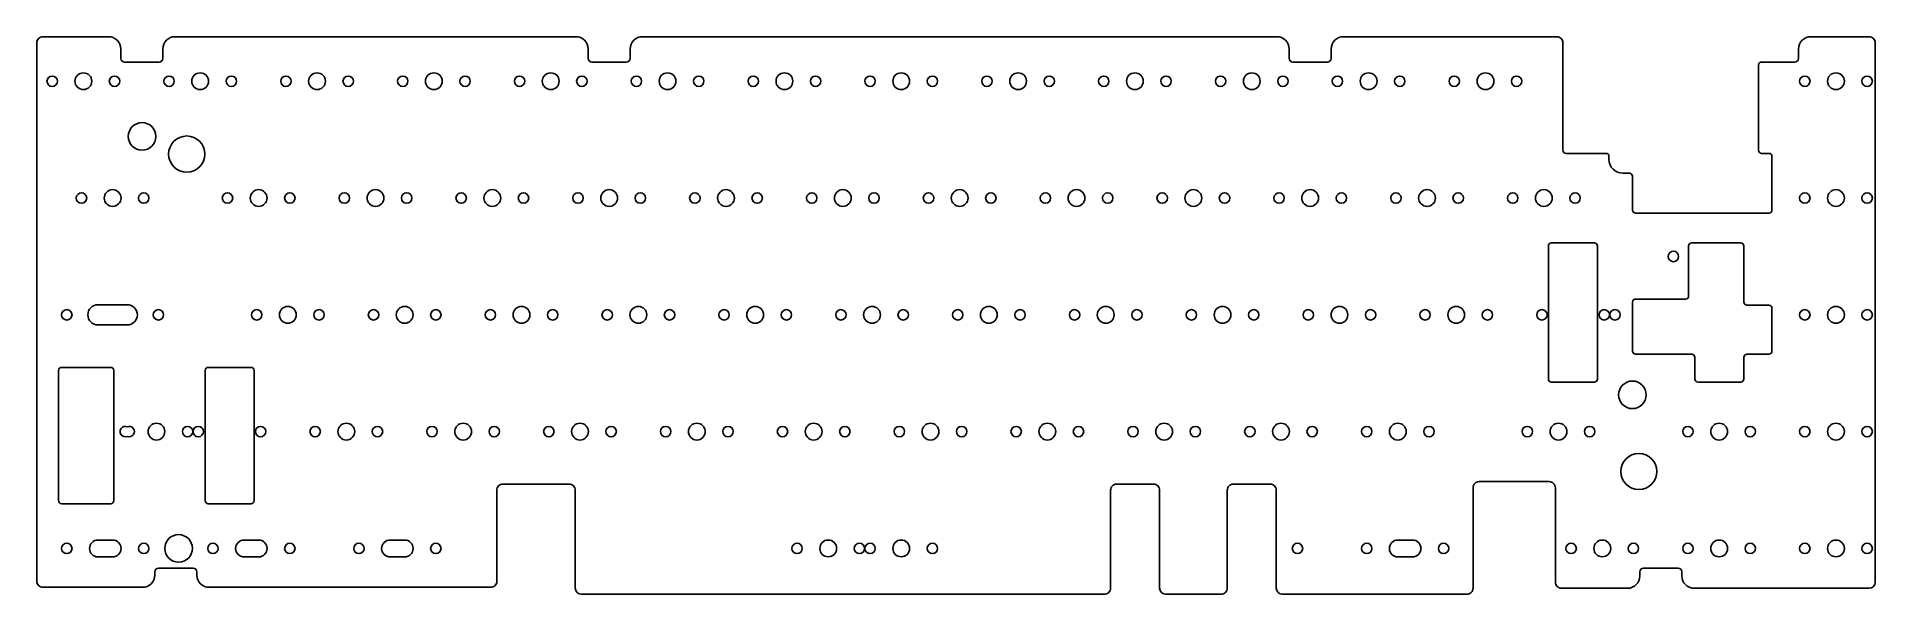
# Model space of a CAD drawing. Header units: millimetres. Extents: x 3 to 303, y -124 to -33.
import ezdxf

# ---------------------------------------------------------------- set-up
doc = ezdxf.new("R2010")
doc.units = ezdxf.units.MM
doc.layers.get('0').update_dxf_attribs({"linetype": 'CONTINUOUS'})

msp = doc.modelspace()

# ---------------------------------------------------------------- linework, layer by layer
for points in [[(251.65, -33.71, 0.414214), (250.65, -32.71), (215.86, -32.71, 0.414214), (213.86, -34.71), (213.86, -36.24, -0.414214), (213.26, -36.84), (207.61, -36.84, -0.414214), (207.01, -36.24), (207.01, -34.71, 0.414214), (205.01, -32.71), (101.56, -32.71, 0.414214), (99.56, -34.71), (99.56, -36.24, -0.414214), (98.96, -36.84), (93.31, -36.84, -0.414214), (92.71, -36.24), (92.71, -34.71, 0.414214), (90.71, -32.71), (25.36, -32.71, 0.414214), (23.36, -34.71), (23.36, -36.24, -0.414214), (22.76, -36.84), (17.11, -36.84, -0.414214), (16.51, -36.24), (16.51, -34.71, 0.414214), (14.51, -32.71), (3.81, -32.71, 0.414214), (2.81, -33.71), (2.81, -121.51, 0.414214), (3.81, -122.51), (20.06, -122.51, 0.414214), (22.06, -120.51), (22.06, -119.98, -0.414214), (22.66, -119.38), (28.31, -119.38, -0.414214), (28.91, -119.98), (28.91, -120.51, 0.414214), (30.91, -122.51), (49.95, -122.51), (76.82, -122.51, 0.414214), (77.82, -121.51), (77.82, -106.69, -0.414214), (78.82, -105.69), (89.61, -105.69, -0.414214), (90.61, -106.69), (90.61, -122.65, 0.414213), (91.61, -123.65), (176.89, -123.65, 0.414214), (177.89, -122.65), (177.89, -106.69, -0.414214), (178.89, -105.69), (184.89, -105.69, -0.414214), (185.89, -106.69), (185.89, -122.65, 0.414213), (186.89, -123.65), (195.91, -123.65, 0.414214), (196.91, -122.65), (196.91, -106.69, -0.414214), (197.91, -105.69), (203.91, -105.69, -0.414214), (204.91, -106.69), (204.91, -122.65, 0.414213), (205.91, -123.65), (212.94, -123.65), (235.99, -123.65, 0.414214), (236.99, -122.65), (236.99, -106.27, -0.414214), (237.99, -105.27), (249.41, -105.27, -0.414214), (250.41, -106.27), (250.41, -121.67, 0.414215), (251.41, -122.67), (262.18, -122.67, 0.414213), (264.18, -120.67), (264.18, -119.98, -0.414214), (264.78, -119.38), (270.43, -119.38, -0.414214), (271.03, -119.98), (271.03, -120.67, 0.414215), (273.03, -122.67), (301.56, -122.67, 0.414213), (302.56, -121.67), (302.56, -33.71, 0.414214), (301.56, -32.71), (292.06, -32.71, 0.414214), (290.06, -34.71), (290.06, -36.24, -0.414214), (289.46, -36.84), (284.03, -36.84, 0.414214), (283.53, -37.34), (283.53, -51.23, 0.414214), (284.03, -51.73), (285.22, -51.73, -0.414214), (285.72, -52.23), (285.72, -60.99, -0.414214), (285.22, -61.49), (263.48, -61.49, -0.414214), (262.98, -60.99), (262.98, -55.47, 0.414214), (262.48, -54.97), (261.4, -54.97, -0.414214), (259.15, -52.72), (259.15, -52.23, 0.414214), (258.65, -51.73), (252.15, -51.73, -0.414214), (251.65, -51.23)], [(249.27, -88.56), (249.27, -66.82, -0.414214), (249.77, -66.32), (256.77, -66.32, -0.414214), (257.27, -66.82), (257.27, -88.56, -0.414214), (256.77, -89.06), (249.77, -89.06, -0.414214)], [(271.64, -75.49, 0.414214), (272.14, -74.99), (272.14, -66.82, -0.414214), (272.64, -66.32), (280.64, -66.32, -0.414214), (281.14, -66.82), (281.14, -75.99, 0.414214), (281.64, -76.49), (285.22, -76.49, -0.414214), (285.72, -76.99), (285.72, -83.99, -0.414214), (285.22, -84.49), (281.64, -84.49, 0.414214), (281.14, -84.99), (281.14, -88.56, -0.414214), (280.64, -89.06), (273.64, -89.06, -0.414214), (273.14, -88.56), (273.14, -84.99, 0.414214), (272.64, -84.49), (263.48, -84.49, -0.414214), (262.98, -83.99), (262.98, -75.99, -0.414214), (263.48, -75.49)], [(12.79, -76.42), (17.56, -76.42, -1), (17.56, -79.72), (12.79, -79.72, -1)], [(6.88, -86.64), (14.88, -86.64, -0.414214), (15.38, -87.14), (15.38, -108.38, -0.414214), (14.88, -108.88), (6.88, -108.88, -0.414214), (6.38, -108.38), (6.38, -87.14, -0.414214)], [(38.26, -87.14), (38.26, -108.38, -0.414214), (37.76, -108.88), (30.76, -108.88, -0.414214), (30.26, -108.38), (30.26, -87.14, -0.414214), (30.76, -86.64), (37.76, -86.64, -0.414214)], [(17.56, -96.33, 1.48006), (17.56, -97.91, 1.48006)], [(12.79, -114.8), (15.18, -114.8, -1), (15.18, -117.55), (12.79, -117.55, -1)], [(36.61, -114.8), (38.99, -114.8, -1), (38.99, -117.55), (36.61, -117.55, -1)], [(60.42, -114.8), (62.8, -114.8, -1), (62.8, -117.55), (60.42, -117.55, -1)], [(224.73, -114.8), (227.11, -114.8, -1), (227.11, -117.55), (224.73, -117.55, -1)]]:
    msp.add_lwpolyline(points, format="xyb", close=True)
for centre, radius in [((10.41, -39.97), 1.37), ((29.46, -39.97), 1.37), ((48.51, -39.97), 1.37), ((67.56, -39.97), 1.37), ((86.61, -39.97), 1.37), ((105.66, -39.97), 1.37), ((124.71, -39.97), 1.37), ((143.76, -39.97), 1.37), ((162.81, -39.97), 1.37), ((181.86, -39.97), 1.37), ((200.91, -39.97), 1.37), ((219.96, -39.97), 1.37), ((239.01, -39.97), 1.37), ((296.16, -39.97), 1.37), ((5.33, -39.97), 0.851), ((15.49, -39.97), 0.851), ((24.38, -39.97), 0.851), ((34.54, -39.97), 0.851), ((43.43, -39.97), 0.851), ((53.59, -39.97), 0.851), ((62.48, -39.97), 0.851), ((72.64, -39.97), 0.851), ((81.53, -39.97), 0.851), ((91.69, -39.97), 0.851), ((100.58, -39.97), 0.851), ((110.74, -39.97), 0.851), ((119.63, -39.97), 0.851), ((129.79, -39.97), 0.851), ((138.68, -39.97), 0.851), ((148.84, -39.97), 0.851), ((157.73, -39.97), 0.851), ((167.89, -39.97), 0.851), ((176.78, -39.97), 0.851), ((186.94, -39.97), 0.851), ((195.83, -39.97), 0.851), ((205.99, -39.97), 0.851), ((214.88, -39.97), 0.851), ((225.04, -39.97), 0.851), ((233.93, -39.97), 0.851), ((244.09, -39.97), 0.851), ((291.08, -39.97), 0.851), ((301.24, -39.97), 0.851), ((19.98, -48.97), 2.25), ((27.26, -51.85), 2.95), ((10.1, -59.02), 0.851), ((15.18, -59.02), 1.37), ((20.26, -59.02), 0.851), ((33.91, -59.02), 0.851), ((38.99, -59.02), 1.37), ((44.07, -59.02), 0.851), ((52.96, -59.02), 0.851), ((58.04, -59.02), 1.37), ((63.12, -59.02), 0.851), ((72.01, -59.02), 0.851), ((77.09, -59.02), 1.37), ((82.17, -59.02), 0.851), ((91.06, -59.02), 0.851), ((96.14, -59.02), 1.37), ((101.22, -59.02), 0.851), ((110.11, -59.02), 0.851), ((115.19, -59.02), 1.37), ((120.27, -59.02), 0.851), ((129.16, -59.02), 0.851), ((134.24, -59.02), 1.37), ((139.32, -59.02), 0.851), ((148.21, -59.02), 0.851), ((153.29, -59.02), 1.37), ((158.37, -59.02), 0.851), ((167.26, -59.02), 0.851), ((172.34, -59.02), 1.37), ((177.42, -59.02), 0.851), ((186.31, -59.02), 0.851), ((191.39, -59.02), 1.37), ((196.47, -59.02), 0.851), ((205.36, -59.02), 0.851), ((210.44, -59.02), 1.37), ((215.52, -59.02), 0.851), ((224.41, -59.02), 0.851), ((229.49, -59.02), 1.37), ((234.57, -59.02), 0.851), ((243.46, -59.02), 0.851), ((248.54, -59.02), 1.37), ((253.62, -59.02), 0.851), ((291.08, -59.02), 0.851), ((296.16, -59.02), 1.37), ((301.24, -59.02), 0.851), ((269.65, -68.55), 0.851), ((7.71, -78.07), 0.851), ((22.64, -78.07), 0.851), ((38.67, -78.07), 0.851), ((43.75, -78.07), 1.37), ((48.83, -78.07), 0.851), ((57.72, -78.07), 0.851), ((62.8, -78.07), 1.37), ((67.88, -78.07), 0.851), ((76.77, -78.07), 0.851), ((81.85, -78.07), 1.37), ((86.93, -78.07), 0.851), ((95.82, -78.07), 0.851), ((100.9, -78.07), 1.37), ((105.98, -78.07), 0.851), ((114.87, -78.07), 0.851), ((119.95, -78.07), 1.37), ((125.03, -78.07), 0.851), ((133.92, -78.07), 0.851), ((139, -78.07), 1.37), ((144.08, -78.07), 0.851), ((152.97, -78.07), 0.851), ((158.05, -78.07), 1.37), ((163.13, -78.07), 0.851), ((172.02, -78.07), 0.851), ((177.1, -78.07), 1.37), ((182.18, -78.07), 0.851), ((191.07, -78.07), 0.851), ((196.15, -78.07), 1.37), ((201.23, -78.07), 0.851), ((210.12, -78.07), 0.851), ((215.2, -78.07), 1.37), ((220.28, -78.07), 0.851), ((229.17, -78.07), 0.851), ((234.25, -78.07), 1.37), ((239.33, -78.07), 0.851), ((248.22, -78.07), 0.851), ((258.38, -78.07), 0.851), ((260.13, -78.07), 0.851), ((291.08, -78.07), 0.851), ((296.16, -78.07), 1.37), ((301.24, -78.07), 0.851), ((262.97, -91.12), 2.25), ((22.32, -97.12), 1.37), ((53.28, -97.12), 1.37), ((72.33, -97.12), 1.37), ((91.38, -97.12), 1.37), ((110.43, -97.12), 1.37), ((129.48, -97.12), 1.37), ((148.53, -97.12), 1.37), ((167.58, -97.12), 1.37), ((186.63, -97.12), 1.37), ((205.68, -97.12), 1.37), ((224.73, -97.12), 1.37), ((250.92, -97.12), 1.37), ((277.11, -97.12), 1.37), ((296.16, -97.12), 1.37), ((27.4, -97.12), 0.851), ((29.15, -97.12), 0.851), ((39.31, -97.12), 0.851), ((48.2, -97.12), 0.851), ((58.36, -97.12), 0.851), ((67.25, -97.12), 0.851), ((77.41, -97.12), 0.851), ((86.3, -97.12), 0.851), ((96.46, -97.12), 0.851), ((105.35, -97.12), 0.851), ((115.51, -97.12), 0.851), ((124.4, -97.12), 0.851), ((134.56, -97.12), 0.851), ((143.45, -97.12), 0.851), ((153.61, -97.12), 0.851), ((162.5, -97.12), 0.851), ((172.66, -97.12), 0.851), ((181.55, -97.12), 0.851), ((191.71, -97.12), 0.851), ((200.6, -97.12), 0.851), ((210.76, -97.12), 0.851), ((219.65, -97.12), 0.851), ((229.81, -97.12), 0.851), ((245.84, -97.12), 0.851), ((256, -97.12), 0.851), ((272.03, -97.12), 0.851), ((282.19, -97.12), 0.851), ((291.08, -97.12), 0.851), ((301.24, -97.12), 0.851), ((264.02, -103.62), 2.95), ((7.71, -116.17), 0.851), ((20.26, -116.17), 0.851), ((25.94, -116.17), 2.25), ((31.53, -116.17), 0.851), ((44.07, -116.17), 0.851), ((55.34, -116.17), 0.851), ((67.88, -116.17), 0.851), ((126.78, -116.17), 0.851), ((131.86, -116.17), 1.37), ((136.94, -116.17), 0.851), ((138.68, -116.17), 0.851), ((143.76, -116.17), 1.37), ((148.84, -116.17), 0.851), ((208.37, -116.17), 0.851), ((219.65, -116.17), 0.851), ((232.19, -116.17), 0.851), ((252.98, -116.17), 0.851), ((258.06, -116.17), 1.37), ((263.14, -116.17), 0.851), ((272.03, -116.17), 0.851), ((277.11, -116.17), 1.37), ((282.19, -116.17), 0.851), ((291.08, -116.17), 0.851), ((296.16, -116.17), 1.37), ((301.24, -116.17), 0.851)]:
    msp.add_circle(centre, radius)

doc.saveas('drawing.dxf')
